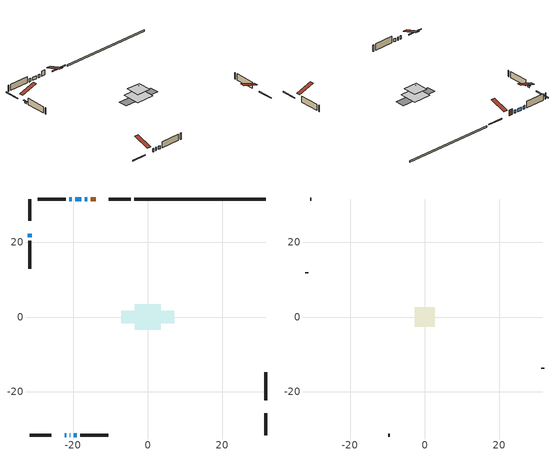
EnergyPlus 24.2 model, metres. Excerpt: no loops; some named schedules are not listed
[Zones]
conditioned space
 floor adiabatic (Floor3 construction): -3.47,-3.47 -3.47,3.47 3.47,3.47 3.47,-3.47 z0.61
 floor adiabatic (AdiabaticFloorConstruction): -3.46,-3.46 -3.46,3.46 3.46,3.46 3.46,-3.46 z0.61
 floor foundation (Slab1 construction): -7.16,-1.68 -7.16,1.68 7.16,1.68 7.16,-1.68 z0
 wall outside (RimJoist1 construction): -4.61,31.68 -10.45,31.68 / -31.68,-31.68 -25.84,-31.68 / -31.68,31.68 -31.68,25.84 / 31.68,-31.68 31.68,-25.84 z0.61:0.91
 wall outside (AdiabaticWallConstruction 1): -13.95,31.68 -15.37,31.68 z0.61:2.64
 wall outside (AdiabaticWallConstruction): -16.29,31.68 -16.93,31.68 / -22.34,-31.68 -21.89,-31.68 / -17.86,31.68 -19.43,31.68 / -20.35,31.68 -21.07,31.68 / -20.97,-31.68 -20.75,-31.68 / -19.82,-31.68 -19.11,-31.68 z0.61:1.83; -31.68,22.34 -31.68,21.42 z0.61:1.27
 wall outside (Wall1 construction): -21.99,31.68 -29.51,31.68 / -18.18,-31.68 -10.67,-31.68 / -31.68,20.5 -31.68,12.98 / 31.68,-22.34 31.68,-14.83 z0.61:3.05
 wall foundation (FoundationWall1 construction): 31.68,31.68 -3.68,31.68 z0:0.61
 window (WindowConstruction 6): -16.29,31.68 -16.93,31.68 z0.61:1.83
 window (WindowConstruction 5): -22.34,-31.68 -21.89,-31.68 z0.61:1.83
 window (WindowConstruction): -31.68,22.34 -31.68,21.43 z0.61:1.27
 window (WindowConstruction 1): -17.86,31.68 -19.43,31.68 z0.61:1.83
 window (WindowConstruction 2): -20.36,31.68 -21.07,31.68 z0.61:1.83
 window (WindowConstruction 3): -20.97,-31.68 -20.75,-31.68 z0.61:1.83
 window (WindowConstruction 4): -19.82,-31.68 -19.11,-31.68 z0.61:1.83
 door (Door): -13.95,31.68 -15.37,31.68 z0.61:2.64
 ceiling adiabatic (AdiabaticFloorConstruction): 3.46,-3.46 3.46,3.46 -3.46,3.46 -3.46,-3.46 z0.61
attic - vented
 floor to conditioned space (Floor1 construction Reversed): -2.67,-2.67 -2.67,2.67 2.67,2.67 2.67,-2.67 z3.05
 floor to conditioned space (Floor2 construction Reversed): -1.77,-1.77 -1.77,1.77 1.77,1.77 1.77,-1.77 z3.05
 wall outside (Wall2 construction): -30.44,31.68 -30.75,31.68 / -9.74,-31.68 -9.43,-31.68 / -31.68,12.05 -31.68,11.75 / 31.68,-13.9 31.68,-13.59 z0.61:3.05
 roof outside (Roof1 construction): -13.02,31.68,3.05 -13.02,25.44,5.13 -11.38,25.44,5.13 -11.38,31.68,3.05; -23.27,-31.68,3.05 -23.27,-25.44,5.13 -24.91,-25.44,5.13 -24.91,-31.68,3.05; -31.68,23.27,3.05 -25.44,23.27,5.13 -25.44,24.91,5.13 -31.68,24.91,3.05; 31.68,-23.27,3.05 25.44,-23.27,5.13 25.44,-24.91,5.13 31.68,-24.91,3.05
shading: -31.68,21.13 -31.68,22.64 -31.97,22.64 -31.97,21.13 z1.57
[Building]
Building 1: Terrain=Suburbs
[Site:Location]
Halifax Intl AP_NS: Latitude {deg}=44.88; Longitude {deg}=-63.51; Time Zone {hr}=-4; Elevation {m}=145; Keep Site Location Information=Yes
[Site:GroundTemperature:Shallow]
3.15511, 1.33576, 1.19006, 2.05344, 5.51939, 8.9692, 11.96, 13.8546, 14.0156, 12.4746, 9.56009, 6.2161
[Site:WaterMainsTemperature]
Calculation Method=Schedule; Temperature Schedule=mains temperature schedule
[Material] Roughness=Rough; Thermal Absorptance=0.9
Name | Thickness {m} | Conductivity {W/m-K} | Density {kg/m3} | Specific Heat {J/kg-K} | Solar Absorptance | Visible Absorptance
asphalt or fiberglass shingles | 0.00635 | 0.162714 | 1121.4 | 1465.45 | 0.4 | 0.4
ceiling loosefill ins | 0.169333 | 0.0480833 | 16.02 | 1046.75 | 0.7 | 0.7
ceiling loosefill ins 1 | 0.0846667 | 0.0480833 | 16.02 | 1046.75 | 0.7 | 0.7
ceiling stud and cavity | 0.1397 | 0.400687 | 65.682 | 1177.47 | 0.7 | 0.7
ceiling stud and cavity 1 | 0.1397 | 0.645001 | 65.682 | 1177.47 | 0.7 | 0.7
concrete 4.0 in. | 0.1016 | 1.803125 | 2242.8 | 837.4 | 0.7 | 0.7
concrete 8.0 in. | 0.2032 | 1.803125 | 2242.8 | 837.4 | 0.7 | 0.7
door material | 0.04445 | 0.053851 | 512.64 | 1214.23 | 0.7 | 0.7
exterior vertical ins | 0.00497452 | 0.029427 | 32.04 | 1214.23 | 0.7 | 0.7
floor covering | 0.0127 | 9.015625 | 54.468 | 1339.84 | 0.6 | 0.6
floor covering 1 | 0.0127 | 0.0433444 | 54.468 | 1339.84 | 0.6 | 0.6
floor rigid ins; wall rigid ins | 0.512978 | 0.029427 | 32.04 | 1214.23 | 0.7 | 0.7
floor stud and cavity | 0.0889 | 0.342986 | 50.32683 | 1063.81 | 0.7 | 0.7
floor stud and cavity 1 | 0.1397 | 1.75129 | 37.0049 | 1207.88 | 0.7 | 0.7
furniture material conditioned space 1 | 0.1524 | 0.115458 | 640.8 | 1214.23 | 0.6 | 0.6
gypsum board | 0.0127 | 0.160291 | 801 | 837.4 | 0.6 | 0.6
gypsum board 1 | 0.0127 | 0.160291 | 801 | 837.4 | 0.7 | 0.7
osb sheathing 0.5 in. | 0.0127 | 0.115458 | 512.64 | 1214.23 | 0.7 | 0.7
osb sheathing 0.75 in. | 0.01905 | 0.115458 | 512.64 | 1214.23 | 0.7 | 0.7
osb sheathing 2.0 in. | 0.0508 | 0.115458 | 512.64 | 1214.23 | 0.7 | 0.7
rim joist stud and cavity | 0.0508 | 0.0285197 | 125.044 | 1163.47 | 0.6 | 0.6
slab rigid ins | 0.0408823 | 0.029427 | 32.04 | 1214.23 | 0.7 | 0.7
wall stud and cavity | 0.1397 | 0.0910889 | 139.0536 | 1170.24 | 0.7 | 0.7
wall stud and cavity 1 | 0.0889 | 6.1454 | 50.32683 | 1063.81 | 0.6 | 0.6
wall stud and cavity 2 | 0.0889 | 0.380278 | 52.3479 | 1209.89 | 0.7 | 0.7
wall stud and cavity 3 | 0.0889 | 0.391764 | 83.0341 | 1211.67 | 0.7 | 0.7
wood siding | 0.0254 | 0.102417 | 544.68 | 1172.36 | 0.4 | 0.4
wood siding 1 | 0.00254 | 0.102417 | 544.68 | 1172.36 | 0.4 | 0.4
wood siding 2; wood siding 3; wood siding 4 | 0.0254 | 0.102417 | 544.68 | 1172.36 | 0.7 | 0.7
[WindowMaterial:SimpleGlazingSystem]
Name | U-Factor {W/m2-K} | Solar Heat Gain Coefficient
WindowMaterial | 2.76632 | 0.47
WindowMaterial 1 | 2.787898 | 0.59
WindowMaterial 2 | 2.7561 | 0.42
WindowMaterial 3 | 6.93454 | 0.69
WindowMaterial 4 | 2.76405 | 0.45
WindowMaterial 5 | 2.75156 | 0.41
[Construction]
AdiabaticFloorConstruction: floor stud and cavity 1, floor rigid ins, osb sheathing 0.75 in., floor covering 1
AdiabaticWallConstruction: wood siding 3, wall rigid ins, wall stud and cavity 2, gypsum board
AdiabaticWallConstruction 1: wood siding 4, wall rigid ins, wall stud and cavity 2, gypsum board
Door: door material
Floor1 construction Reversed: gypsum board, ceiling stud and cavity, ceiling loosefill ins
Floor2 construction Reversed: gypsum board, ceiling stud and cavity 1, ceiling loosefill ins 1
Floor3 construction: floor stud and cavity, floor covering
FoundationWall1 construction: concrete 8.0 in., gypsum board 1
furniture construction conditioned space 1: furniture material conditioned space 1
PartitionWallConstruction: gypsum board, wall stud and cavity 3, gypsum board
RimJoist1 construction: wood siding 2, osb sheathing 2.0 in., rim joist stud and cavity
Roof1 construction: asphalt or fiberglass shingles
Slab1 construction: slab rigid ins, concrete 4.0 in.
Wall1 construction: wood siding, osb sheathing 0.5 in., wall stud and cavity, gypsum board
Wall2 construction: wood siding 1, wall stud and cavity 1
WindowConstruction: WindowMaterial
WindowConstruction 1: WindowMaterial 1
WindowConstruction 2; WindowConstruction 4: WindowMaterial 2
WindowConstruction 3: WindowMaterial 3
WindowConstruction 5: WindowMaterial 4
WindowConstruction 6: WindowMaterial 5
[Zone] Multiplier=1; Part of Total Floor Area=Yes
Name | Volume {m3}
attic - vented | 13.8871
conditioned space | 111.4
[Space]
Name | Zone | Volume {m3}
attic - vented 1 | attic - vented | 13.8871
conditioned space 1 | conditioned space | 111.4
[ZoneInfiltration:EffectiveLeakageArea]
infil attic - vented 1: Zone or Space=attic - vented 1; Schedule=Always On Discrete; Effective Air Leakage Area {cm2}=1472.24; Stack Coefficient=0.000314001; Wind Coefficient=1.19725e-05
[ZoneMixing]
whole house fan mix: Zone or Space=attic - vented; Schedule=Always On Continuous; Design Flow Rate Calculation Method=Flow/Zone; Design Flow Rate {m3/s}=0; Source Zone or Space=conditioned space
[SurfaceProperty:ExposedFoundationPerimeter]
Slab1: Exposed Perimeter Calculation Method=TotalExposedPerimeter; Total Exposed Perimeter {m}=35.358
[InternalMass] Zone or ZoneList=conditioned space; Space or SpaceList=conditioned space 1
Name | Construction | Surface Area {m2}
furniture mass conditioned space 1 | furniture construction conditioned space 1 | 57.6241
partition wall mass | PartitionWallConstruction | 96.0302
[Lights]
interior lighting: Zone or ZoneList or Space or SpaceList=conditioned space 1; Schedule=interior lighting schedule; Design Level Calculation Method=LightingLevel; Lighting Level {W}=343.2; Return Air Fraction=0; Fraction Radiant=0.6; Fraction Visible=0.2; Fraction Replaceable=1
[People]
occupants: Zone or ZoneList or Space or SpaceList=conditioned space 1; Number of People Schedule=occupants schedule; Number of People Calculation Method=People; Number of People=3; Fraction Radiant=0.314171; Sensible Heat Fraction=0.56303; Activity Level Schedule=occupants activity schedule; Carbon Dioxide Generation Rate {m3/s-W}=0; Enable ASHRAE 55 Comfort Warnings=No; Mean Radiant Temperature Calculation Type=EnclosureAveraged
[ElectricEquipment] Zone or ZoneList or Space or SpaceList=conditioned space 1; Design Level Calculation Method=EquipmentLevel
Name | Schedule | Design Level {W} | Fraction Latent | Fraction Radiant | Fraction Lost
clothes dryer | clothes dryer schedule | 140.772 | 0.015 | 0.081 | 0.85
clothes washer | clothes washer schedule | 32.1985 | 0.03 | 0.162 | 0.7
cooking range | cooking range schedule | 215.147 | 0.08 | 0.432 | 0.2
dishwasher | dishwasher schedule | 66.8632 | 0.3 | 0.18 | 0.4
fridge | fridge schedule | 72.9452 | 0 | 0.6 | 0
mech vent bath fan 0 | mech vent bath fan 0 schedule | 50.2 | 0 | 0 | 1
mech vent house fan | mech vent house fan schedule | 0 | 0 | 0 | 1
mech vent house fan cfis | mech vent house fan cfis schedule | 0 | 0 | 0 | 0
mech vent range fan 0 | mech vent range fan 0 schedule | 57 | 0 | 0 | 1
misc plug loads | misc plug loads schedule | 494.7 | 0.045 | 0.513 | 0.1
whole house fan | Always On Discrete | 0 | 0 | 0 | 1
[OtherEquipment] Zone or ZoneList or Space or SpaceList=conditioned space 1; Design Level Calculation Method=EquipmentLevel
Name | Fuel Type | Schedule | Design Level {W} | Fraction Latent | Fraction Radiant | Fraction Lost
clothes dryer 1 | Electricity | clothes dryer schedule | 0 | 0.015 | 0.081 | 0.85
cooking range 1 | Electricity | cooking range schedule | 0 | 0.08 | 0.432 | 0.2
general water use latent | None | general water use schedule | 62.594 | 1 | 0 | 0
general water use sensible | None | general water use schedule | -61.6891 | 0 | 0.6 | 0
mech vent house fan latent load | None | Always On Discrete | 0 | 1 | 0 | 0
mech vent house fan sensible load | None | Always On Discrete | 0 | 0 | 0 | 0
water heater energy adjustment1 | Electricity | Always On Discrete | 0.01 | 0 | 0 | 1
[ZoneInfiltration:DesignFlowRate] Zone or ZoneList or Space or SpaceList=conditioned space 1; Schedule=Always On Discrete; Design Flow Rate Calculation Method=Flow/Zone; Design Flow Rate {m3/s}=0
infil flow; natural vent flow; whole house fan flow
[ZoneControl:Thermostat]
conditioned space Thermostat: Zone or ZoneList=conditioned space; Control Type Schedule=conditioned space Thermostat Schedule; Control 1=conditioned space temperature setpoint; Temperature Difference Between Cutout And Setpoint {deltaC}=0
[ZoneHVAC:Baseboard:Convective:Electric]
electric baseboard: Availability Schedule=Always On Discrete; Heating Design Capacity {W}=8525.73; Efficiency=1
[Zone equipment]
conditioned space: electric baseboard
[Foundation:Kiva]
Foundation Kiva 1: Initial Indoor Air Temperature {C}=18; Wall Height Above Grade {m}=0.609996; Wall Depth Below Slab {m}=0.2032; Custom Block Material Name 1=exterior vertical ins; Custom Block Depth 1 {m}=0.609996; Custom Block X Position 1 {m}=0.2159; Custom Block Z Position 1 {m}=0
[Foundation:Kiva:Settings]
Soil Conductivity {W/m-K}=0.849921; Soil Density {kg/m3}=1842.3; Soil Specific Heat {J/kg-K}=418.7; Ground Solar Absorptivity=0.9; Ground Thermal Absorptivity=0.9; Ground Surface Roughness {m}=0.03; Far-Field Width {m}=40; Deep-Ground Boundary Condition=ZeroFlux; Deep-Ground Depth {m}=40; Minimum Cell Dimension {m}=0.2; Maximum Cell Growth Coefficient=3; Simulation Timestep=Timestep
[Exterior:Lights]
exterior lighting: Schedule=exterior lighting schedule; Design Level {W}=75.6
[EnergyManagementSystem:GlobalVariable]
infil_program_Qfan
infil_program_Qinf
natural_vent_program_Qnv
natural_vent_program_Qwhf
[EnergyManagementSystem:Sensor]
Name | Output:Variable or Output:Meter Index Key | Output:Variable or Output:Meter
airflow_gain | infil flow | Infiltration Sensible Heat Gain Energy
airflow_gain_1 | natural vent flow | Infiltration Sensible Heat Gain Energy
airflow_gain_2 | whole house fan flow | Infiltration Sensible Heat Gain Energy
airflow_loss | infil flow | Infiltration Sensible Heat Loss Energy
airflow_loss_1 | natural vent flow | Infiltration Sensible Heat Loss Energy
airflow_loss_2 | whole house fan flow | Infiltration Sensible Heat Loss Energy
clg_load_cond |  | Cooling:EnergyTransfer:Zone:CONDITIONED SPACE
clg_sp_s; clg_sp_s_1 | cooling setpoint | Schedule Value
clothes_dryer_exhaust_0_sch_s | clothes dryer exhaust 0 schedule | Schedule Value
conditioned_space_clg_unmet_s | conditioned space | Zone Cooling Setpoint Not Met Time
conditioned_space_htg_unmet_s | conditioned space | Zone Heating Setpoint Not Met Time
cool_season | cooling season schedule | Schedule Value
fridge_tin_s | conditioned space | Zone Mean Air Temperature
htg_load_cond |  | Heating:EnergyTransfer:Zone:CONDITIONED SPACE
htg_sp_s; htg_sp_s_1 | heating setpoint | Schedule Value
ig_ee_conv | clothes dryer | Electric Equipment Convective Heating Energy
ig_ee_conv_2 | cooking range | Electric Equipment Convective Heating Energy
ig_ee_conv_4 | fridge | Electric Equipment Convective Heating Energy
ig_ee_conv_5 | misc plug loads | Electric Equipment Convective Heating Energy
ig_ee_conv_6 | whole house fan | Electric Equipment Convective Heating Energy
ig_ee_rad | clothes dryer | Electric Equipment Radiant Heating Energy
ig_ee_rad_2 | cooking range | Electric Equipment Radiant Heating Energy
ig_ee_rad_4 | fridge | Electric Equipment Radiant Heating Energy
ig_ee_rad_5 | misc plug loads | Electric Equipment Radiant Heating Energy
ig_ee_rad_6 | whole house fan | Electric Equipment Radiant Heating Energy
ig_lgt_conv | interior lighting | Lights Convective Heating Energy
ig_lgt_rad | interior lighting | Lights Radiant Heating Energy
ig_lgt_vis | interior lighting | Lights Visible Radiation Heating Energy
ig_oe_conv | clothes dryer 1 | Other Equipment Convective Heating Energy
ig_oe_conv_1 | cooking range 1 | Other Equipment Convective Heating Energy
ig_oe_conv_2 | general water use latent | Other Equipment Convective Heating Energy
ig_oe_conv_3 | general water use sensible | Other Equipment Convective Heating Energy
ig_oe_conv_4 | water heater energy adjustment1 | Other Equipment Convective Heating Energy
ig_oe_rad | clothes dryer 1 | Other Equipment Radiant Heating Energy
ig_oe_rad_1 | cooking range 1 | Other Equipment Radiant Heating Energy
ig_oe_rad_2 | general water use latent | Other Equipment Radiant Heating Energy
ig_oe_rad_3 | general water use sensible | Other Equipment Radiant Heating Energy
ig_oe_rad_4 | water heater energy adjustment1 | Other Equipment Radiant Heating Energy
ig_ppl_conv | occupants | People Convective Heating Energy
ig_ppl_rad | occupants | People Radiant Heating Energy
im_conv | furniture mass conditioned space 1 | Surface Inside Face Convection Heat Gain Energy
im_conv_1 | partition wall mass | Surface Inside Face Convection Heat Gain Energy
im_ig | furniture mass conditioned space 1 | Surface Inside Face Internal Gains Radiation Heat Gain Energy
im_ig_1 | partition wall mass | Surface Inside Face Internal Gains Radiation Heat Gain Energy
im_lgt | furniture mass conditioned space 1 | Surface Inside Face Lights Radiation Heat Gain Energy
im_lgt_1 | partition wall mass | Surface Inside Face Lights Radiation Heat Gain Energy
im_sol | furniture mass conditioned space 1 | Surface Inside Face Solar Radiation Heat Gain Energy
im_sol_1 | partition wall mass | Surface Inside Face Solar Radiation Heat Gain Energy
im_surf | furniture mass conditioned space 1 | Surface Inside Face Net Surface Thermal Radiation Heat Gain Energy
im_surf_1 | partition wall mass | Surface Inside Face Net Surface Thermal Radiation Heat Gain Energy
mech_vent_bath_fan_0_sch_s | mech vent bath fan 0 schedule | Schedule Value
mech_vent_range_fan_0_sch_s | mech vent range fan 0 schedule | Schedule Value
mv_conv | mech vent bath fan 0 | Electric Equipment Convective Heating Energy
mv_conv_1 | mech vent house fan | Electric Equipment Convective Heating Energy
mv_conv_2 | mech vent house fan cfis | Electric Equipment Convective Heating Energy
mv_conv_3 | mech vent range fan 0 | Electric Equipment Convective Heating Energy
mv_conv_4 | mech vent house fan latent load | Other Equipment Convective Heating Energy
mv_conv_5 | mech vent house fan sensible load | Other Equipment Convective Heating Energy
mv_rad | mech vent bath fan 0 | Electric Equipment Radiant Heating Energy
mv_rad_1 | mech vent house fan | Electric Equipment Radiant Heating Energy
mv_rad_2 | mech vent house fan cfis | Electric Equipment Radiant Heating Energy
mv_rad_3 | mech vent range fan 0 | Electric Equipment Radiant Heating Energy
mv_rad_4 | mech vent house fan latent load | Other Equipment Radiant Heating Energy
mv_rad_5 | mech vent house fan sensible load | Other Equipment Radiant Heating Energy
natural_vent_s | natural vent schedule | Schedule Value
out_pb_s |  | Site Outdoor Air Barometric Pressure
out_wt_s |  | Site Outdoor Air Humidity Ratio
site_vw_s |  | Site Wind Speed
ss_back_out | Window1 | Surface Window Shortwave from Zone Back Out Window Heat Transfer Rate
ss_back_out_1 | Window10 | Surface Window Shortwave from Zone Back Out Window Heat Transfer Rate
ss_back_out_2 | Window3 | Surface Window Shortwave from Zone Back Out Window Heat Transfer Rate
ss_back_out_3 | Window4 | Surface Window Shortwave from Zone Back Out Window Heat Transfer Rate
ss_back_out_4 | Window5 | Surface Window Shortwave from Zone Back Out Window Heat Transfer Rate
ss_back_out_5 | Window7 | Surface Window Shortwave from Zone Back Out Window Heat Transfer Rate
ss_back_out_6 | Window8 | Surface Window Shortwave from Zone Back Out Window Heat Transfer Rate
ss_conv | Door1 | Surface Inside Face Convection Heat Gain Energy
ss_conv_1 | Window1 | Surface Inside Face Convection Heat Gain Energy
ss_conv_2 | Window10 | Surface Inside Face Convection Heat Gain Energy
ss_conv_3 | Window3 | Surface Inside Face Convection Heat Gain Energy
ss_conv_4 | Window4 | Surface Inside Face Convection Heat Gain Energy
ss_conv_5 | Window5 | Surface Inside Face Convection Heat Gain Energy
ss_conv_6 | Window7 | Surface Inside Face Convection Heat Gain Energy
ss_conv_7 | Window8 | Surface Inside Face Convection Heat Gain Energy
ss_ig | Door1 | Surface Inside Face Internal Gains Radiation Heat Gain Energy
ss_ig_1 | Window1 | Surface Inside Face Internal Gains Radiation Heat Gain Energy
ss_ig_2 | Window10 | Surface Inside Face Internal Gains Radiation Heat Gain Energy
ss_ig_3 | Window3 | Surface Inside Face Internal Gains Radiation Heat Gain Energy
ss_ig_4 | Window4 | Surface Inside Face Internal Gains Radiation Heat Gain Energy
ss_ig_5 | Window5 | Surface Inside Face Internal Gains Radiation Heat Gain Energy
ss_ig_6 | Window7 | Surface Inside Face Internal Gains Radiation Heat Gain Energy
ss_ig_7 | Window8 | Surface Inside Face Internal Gains Radiation Heat Gain Energy
ss_lgt | Door1 | Surface Inside Face Lights Radiation Heat Gain Energy
ss_sol | Door1 | Surface Inside Face Solar Radiation Heat Gain Energy
ss_surf | Door1 | Surface Inside Face Net Surface Thermal Radiation Heat Gain Energy
ss_surf_1 | Window1 | Surface Inside Face Net Surface Thermal Radiation Heat Gain Energy
ss_surf_2 | Window10 | Surface Inside Face Net Surface Thermal Radiation Heat Gain Energy
ss_surf_3 | Window3 | Surface Inside Face Net Surface Thermal Radiation Heat Gain Energy
ss_surf_4 | Window4 | Surface Inside Face Net Surface Thermal Radiation Heat Gain Energy
ss_surf_5 | Window5 | Surface Inside Face Net Surface Thermal Radiation Heat Gain Energy
ss_surf_6 | Window7 | Surface Inside Face Net Surface Thermal Radiation Heat Gain Energy
ss_surf_7 | Window8 | Surface Inside Face Net Surface Thermal Radiation Heat Gain Energy
ss_trans_in | Window1 | Surface Window Transmitted Solar Radiation Rate
ss_trans_in_1 | Window10 | Surface Window Transmitted Solar Radiation Rate
ss_trans_in_2 | Window3 | Surface Window Transmitted Solar Radiation Rate
ss_trans_in_3 | Window4 | Surface Window Transmitted Solar Radiation Rate
ss_trans_in_4 | Window5 | Surface Window Transmitted Solar Radiation Rate
ss_trans_in_5 | Window7 | Surface Window Transmitted Solar Radiation Rate
ss_trans_in_6 | Window8 | Surface Window Transmitted Solar Radiation Rate
ss_trans_out | Window1 | Surface Inside Face Initial Transmitted Diffuse Transmitted Out Window Solar Radiation Rate
ss_trans_out_1 | Window10 | Surface Inside Face Initial Transmitted Diffuse Transmitted Out Window Solar Radiation Rate
ss_trans_out_2 | Window3 | Surface Inside Face Initial Transmitted Diffuse Transmitted Out Window Solar Radiation Rate
ss_trans_out_3 | Window4 | Surface Inside Face Initial Transmitted Diffuse Transmitted Out Window Solar Radiation Rate
ss_trans_out_4 | Window5 | Surface Inside Face Initial Transmitted Diffuse Transmitted Out Window Solar Radiation Rate
ss_trans_out_5 | Window7 | Surface Inside Face Initial Transmitted Diffuse Transmitted Out Window Solar Radiation Rate
ss_trans_out_6 | Window8 | Surface Inside Face Initial Transmitted Diffuse Transmitted Out Window Solar Radiation Rate
s_conv | Floor1 | Surface Inside Face Convection Heat Gain Energy
s_conv_1 | Floor2 | Surface Inside Face Convection Heat Gain Energy
s_conv_10 | Slab1 | Surface Inside Face Convection Heat Gain Energy
s_conv_11 | Wall1:0 | Surface Inside Face Convection Heat Gain Energy
s_conv_12 | Wall1:180 | Surface Inside Face Convection Heat Gain Energy
s_conv_13 | Wall1:270 | Surface Inside Face Convection Heat Gain Energy
s_conv_14 | Wall1:90 | Surface Inside Face Convection Heat Gain Energy
s_conv_2 | Floor3 | Surface Inside Face Convection Heat Gain Energy
s_conv_3 | FoundationWall1 | Surface Inside Face Convection Heat Gain Energy
s_conv_4 | inferred conditioned ceiling | Surface Inside Face Convection Heat Gain Energy
s_conv_5 | inferred conditioned floor | Surface Inside Face Convection Heat Gain Energy
s_conv_6 | RimJoist1:0 | Surface Inside Face Convection Heat Gain Energy
s_conv_7 | RimJoist1:180 | Surface Inside Face Convection Heat Gain Energy
s_conv_8 | RimJoist1:270 | Surface Inside Face Convection Heat Gain Energy
s_conv_9 | RimJoist1:90 | Surface Inside Face Convection Heat Gain Energy
s_ig | Floor1 | Surface Inside Face Internal Gains Radiation Heat Gain Energy
s_ig_1 | Floor2 | Surface Inside Face Internal Gains Radiation Heat Gain Energy
s_ig_10 | Slab1 | Surface Inside Face Internal Gains Radiation Heat Gain Energy
s_ig_11 | Wall1:0 | Surface Inside Face Internal Gains Radiation Heat Gain Energy
s_ig_12 | Wall1:180 | Surface Inside Face Internal Gains Radiation Heat Gain Energy
s_ig_13 | Wall1:270 | Surface Inside Face Internal Gains Radiation Heat Gain Energy
s_ig_14 | Wall1:90 | Surface Inside Face Internal Gains Radiation Heat Gain Energy
s_ig_2 | Floor3 | Surface Inside Face Internal Gains Radiation Heat Gain Energy
s_ig_3 | FoundationWall1 | Surface Inside Face Internal Gains Radiation Heat Gain Energy
s_ig_4 | inferred conditioned ceiling | Surface Inside Face Internal Gains Radiation Heat Gain Energy
s_ig_5 | inferred conditioned floor | Surface Inside Face Internal Gains Radiation Heat Gain Energy
s_ig_6 | RimJoist1:0 | Surface Inside Face Internal Gains Radiation Heat Gain Energy
s_ig_7 | RimJoist1:180 | Surface Inside Face Internal Gains Radiation Heat Gain Energy
s_ig_8 | RimJoist1:270 | Surface Inside Face Internal Gains Radiation Heat Gain Energy
s_ig_9 | RimJoist1:90 | Surface Inside Face Internal Gains Radiation Heat Gain Energy
s_lgt | Floor1 | Surface Inside Face Lights Radiation Heat Gain Energy
s_lgt_1 | Floor2 | Surface Inside Face Lights Radiation Heat Gain Energy
s_lgt_10 | Slab1 | Surface Inside Face Lights Radiation Heat Gain Energy
s_lgt_11 | Wall1:0 | Surface Inside Face Lights Radiation Heat Gain Energy
s_lgt_12 | Wall1:180 | Surface Inside Face Lights Radiation Heat Gain Energy
s_lgt_13 | Wall1:270 | Surface Inside Face Lights Radiation Heat Gain Energy
s_lgt_14 | Wall1:90 | Surface Inside Face Lights Radiation Heat Gain Energy
s_lgt_2 | Floor3 | Surface Inside Face Lights Radiation Heat Gain Energy
s_lgt_3 | FoundationWall1 | Surface Inside Face Lights Radiation Heat Gain Energy
s_lgt_4 | inferred conditioned ceiling | Surface Inside Face Lights Radiation Heat Gain Energy
s_lgt_5 | inferred conditioned floor | Surface Inside Face Lights Radiation Heat Gain Energy
s_lgt_6 | RimJoist1:0 | Surface Inside Face Lights Radiation Heat Gain Energy
s_lgt_7 | RimJoist1:180 | Surface Inside Face Lights Radiation Heat Gain Energy
s_lgt_8 | RimJoist1:270 | Surface Inside Face Lights Radiation Heat Gain Energy
s_lgt_9 | RimJoist1:90 | Surface Inside Face Lights Radiation Heat Gain Energy
s_sol | Floor1 | Surface Inside Face Solar Radiation Heat Gain Energy
s_sol_1 | Floor2 | Surface Inside Face Solar Radiation Heat Gain Energy
s_sol_10 | Slab1 | Surface Inside Face Solar Radiation Heat Gain Energy
s_sol_11 | Wall1:0 | Surface Inside Face Solar Radiation Heat Gain Energy
s_sol_12 | Wall1:180 | Surface Inside Face Solar Radiation Heat Gain Energy
s_sol_13 | Wall1:270 | Surface Inside Face Solar Radiation Heat Gain Energy
s_sol_14 | Wall1:90 | Surface Inside Face Solar Radiation Heat Gain Energy
s_sol_2 | Floor3 | Surface Inside Face Solar Radiation Heat Gain Energy
s_sol_3 | FoundationWall1 | Surface Inside Face Solar Radiation Heat Gain Energy
s_sol_4 | inferred conditioned ceiling | Surface Inside Face Solar Radiation Heat Gain Energy
s_sol_5 | inferred conditioned floor | Surface Inside Face Solar Radiation Heat Gain Energy
s_sol_6 | RimJoist1:0 | Surface Inside Face Solar Radiation Heat Gain Energy
s_sol_7 | RimJoist1:180 | Surface Inside Face Solar Radiation Heat Gain Energy
s_sol_8 | RimJoist1:270 | Surface Inside Face Solar Radiation Heat Gain Energy
s_sol_9 | RimJoist1:90 | Surface Inside Face Solar Radiation Heat Gain Energy
s_surf | Floor1 | Surface Inside Face Net Surface Thermal Radiation Heat Gain Energy
